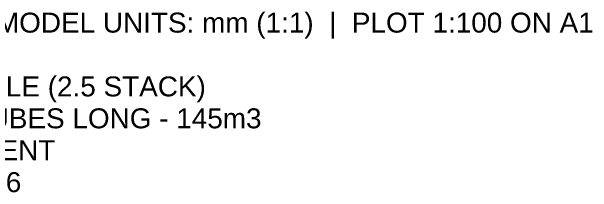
# Model space of a CAD drawing. Header units: millimetres. Extents: x -2997 to 67973, y -4267 to 4574.
# Drawn here: x -215 to 4927, y -4267 to -2664 of the extents above; entities that cross this region are included whole.
import ezdxf

# ---------------------------------------------------------------- set-up
doc = ezdxf.new("R2010")
doc.units = ezdxf.units.MM
doc.layers.add('TITLE', color=7, linetype='Continuous')
doc.styles.add('ARIAL', font='arial.ttf')

msp = doc.modelspace()

# ---------------------------------------------------------------- texts
at = {"layer": 'TITLE', "style": 'ARIAL'}
for s, p in [('FRONT ELEVATION  |  MODEL UNITS: mm (1:1)  |  PLOT 1:100 ON A1', (-2997.7, -2850.4)), ('AtlanCube 1000L MODULE (2.5 STACK)', (-2997.7, -3416.2)), ('1-CUBES WIDE x 58-CUBES LONG - 145m3', (-2997.7, -3699.1)), ('GENERAL ARRANGEMENT', (-2997.7, -3982)), ('DRAWN R.R.  22/10/2026', (-2997.7, -4264.9))]:
    msp.add_text(s, height=176.812, dxfattribs=at).set_placement(p)

doc.saveas('drawing.dxf')
